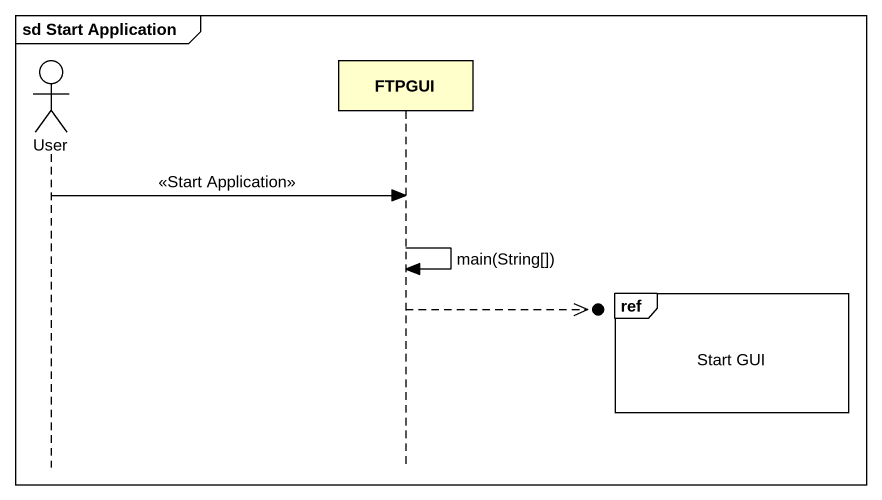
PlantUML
@startuml
mainframe sd Start Application
hide footbox
actor User
participant FTPGUI

User -> FTPGUI : <<Start Application>>
FTPGUI -> FTPGUI : main(String[])
ref over FTPGUI : Start GUI
FTPGUI -->>o]
@enduml
